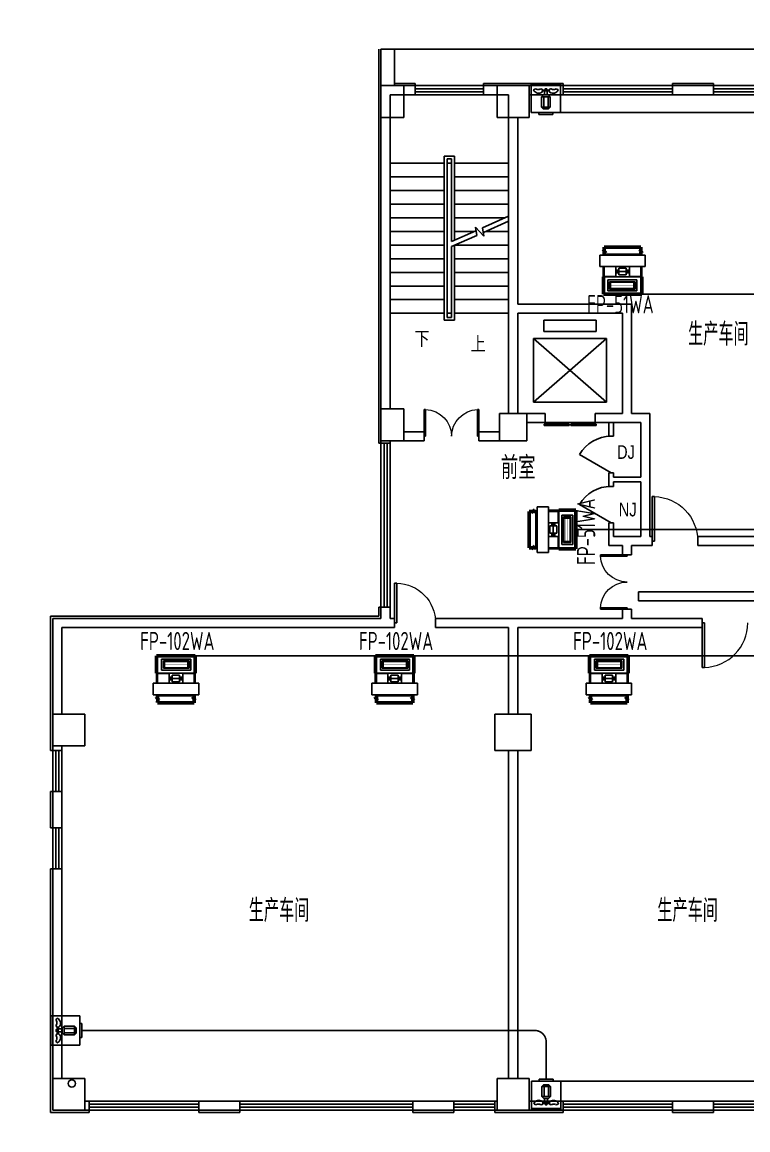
# Model space of a CAD drawing. Extents: x 2166032 to 5302137, y 581493 to 2416206.
# Drawn here: x 2328119 to 2344042, y 1106155 to 1130479 of the extents above; entities that cross this region are included whole.
import ezdxf

# ---------------------------------------------------------------- set-up
doc = ezdxf.new("R2010")
doc.units = 0
doc.header["$LTSCALE"] = 1000
doc.header["$MEASUREMENT"] = 0
for name, color, linetype in [('ACS_FFG_FK', 7, 'Continuous'), ('CABLETRAY', 4, 'Continuous'), ('COLUMN', 2, 'Continuous'), ('DIM_SYMB', 3, 'Continuous'), ('PUB_TEXT', 7, 'Continuous'), ('STAIR', 8, 'Continuous'), ('SURFACE', 8, 'Continuous'), ('WALL', 8, 'Continuous'), ('WINDOW', 8, 'Continuous'), ('WIRE-照明', 1, 'Continuous'), ('屋面', 151, 'Continuous'), ('消防', 7, 'Continuous'), ('风机盘管', 7, 'Continuous')]:
    doc.layers.add(name, color=color, linetype=linetype)
doc.layers.add('ACS_KT_SB', color=130, linetype='Continuous', lineweight=13)
doc.layers.add('ACS_SFG_F2', color=6, linetype='Continuous', lineweight=50)
doc.styles.add('_HZTXT', font='！tssdeng.shx', dxfattribs={"width": 0.8, "bigfont": '！tssdchn.shx'})
doc.styles.add('_TCH_DIM', font='tssdeng.shx', dxfattribs={"bigfont": 'tssdchn.shx'})
doc.styles.add('DIM_FONT', font='simplex_.ttf', dxfattribs={"width": 0.7})
doc.styles.add('HZ', font='！tssdeng.shx', dxfattribs={"bigfont": '！tssdchn.shx'})
doc.styles.add('TSSD_Dimension', font='Tssdeng.shx', dxfattribs={"width": 0.7, "bigfont": 'tssdchn.shx'})
doc.styles.add('TSSD_REIN', font='tssdeng.shx', dxfattribs={"width": 0.7, "bigfont": 'tssdchn.shx'})

# ---------------------------------------------------------------- blocks, each defined once
blk = doc.blocks.new('$SB61_1')
for p, q in [((-344, 91), (-380, 54)), ((-380, 54), (-380, -52)), ((-344, 91), (-134, 91)), ((-344, 91), (-344, -89)), ((-344, 43), (-134, 43)), ((-93, 50), (-134, 91)), ((-134, 91), (-134, -89)), ((-93, 50), (-93, -47)), ((-93, 32), (-10, 32)), ((-10, 66), (-10, -64)), ((-10, 66), (10, 66)), ((10, 16), (10, 66)), ((-344, -89), (-380, -52)), ((-344, -45), (-134, -45)), ((-344, -89), (-134, -89)), ((-93, -47), (-134, -89)), ((-93, -27), (-10, -27)), ((-10, -64), (10, -64)), ((10, -16), (10, -64))]:
    blk.add_line(p, q)
for points in [[(27, 198, 0.411372), (11, 254, 0.494273), (-35, 83, 0.741953), (33, 105, 0.098181), (27, 124, -0.171786), (27, 198)], [(31, -198, -0.313475), (12, -256, -0.472676), (-35, -80, -0.748081), (34, -102, -0.098181), (28, -121, 0.171786), (28, -196)]]:
    blk.add_lwpolyline(points, format="xyb")
blk.add_lwpolyline([(10, 16), (34, 16), (34, -16), (10, -16)], close=True)
for tag, p, height, style, width, flags in [('UNIT', (0, 0), 0.001, 'HZ', 0.7, 1), ('WHAT', (0, 0), 0.001, 'HZ', 0.7, 1), ('SPEC', (0, 0), 0.001, 'HZ', 0.7, 1), ('YSIZE', (34, -16), 0.15, 'DIM_FONT', 0.8, 9), ('XSIZE', (34, -16), 0.15, 'DIM_FONT', 0.8, 9)]:
    blk.add_attdef(tag, p, '', height=height, dxfattribs=dict(style=style, width=width, flags=flags))
blk = doc.blocks.new('A$C54D307B5')
at = {"layer": '消防'}
for p, q in [((0, -300), (0, 300)), ((0, 300), (640, 300)), ((165, 345), (475, 345)), ((165, 300), (165, 345)), ((475, 300), (475, 345)), ((640, -300), (640, 300)), ((0, -340), (0, -300)), ((0, -300), (640, -300)), ((0, -340), (640, -340)), ((640, -340), (640, -300))]:
    blk.add_line(p, q, dxfattribs=at)
at = {"layer": '风机盘管', "xscale": -1.057367996545509, "yscale": 1.057367996545509, "zscale": 1.0573679886336, "rotation": 90}
blk.add_blockref('$SB61_1', (321, -183), dxfattribs=at)
blk = doc.blocks.new('H-DTDFFS-20')
for p, q in [((-0.5, 0.5), (0.5, 0.5)), ((-0.5, -0.5), (-0.5, 0.5)), ((0.5, 0.5), (-0.5, 0.5)), ((0.5, 0.5), (0.5, -0.5)), ((-0.44, -0.34), (-0.44, 0.34)), ((-0.44, 0.34), (0.44, 0.34)), ((-0.4, 0.3), (0.4, 0.3)), ((-0.4, -0.3), (-0.4, 0.3)), ((0.4, 0.3), (0.4, -0.3)), ((0.44, 0.34), (0.44, -0.34)), ((0.44, -0.34), (-0.44, -0.34)), ((0.4, -0.3), (-0.4, -0.3)), ((0.5, -0.5), (-0.5, -0.5))]:
    blk.add_line(p, q)
at = {"const_width": 0.01}
for points in [[(-0.4, 0.162), (0.4, 0.162)], [(-0.4, 0), (0.4, 0)], [(-0.4, -0.162), (0.4, -0.162)]]:
    blk.add_lwpolyline(points, dxfattribs=at)
blk = doc.blocks.new('$DorLib2D$00000002')
for p, q in [((-0.5, 0), (-0.5, 0.4875)), ((-0.475, 0.4875), (-0.5, 0.4875)), ((-0.475, 0), (-0.475, 0.4875)), ((0.475, 0), (0.475, 0.4875)), ((0.475, 0.4875), (0.5, 0.4875)), ((0.5, 0), (0.5, 0.4875)), ((-0.5, 0), (-0.475, 0)), ((0.5, 0), (0.475, 0))]:
    blk.add_line(p, q)
at = {"lineweight": 13}
for centre, start, end in [((-0.4875, 0), 0, 88.53072), ((0.4875, 0), 91.46928, 180)]:
    blk.add_arc(centre, 0.4875, start, end, dxfattribs=at)
blk = doc.blocks.new('$TCHSYS$WIN2D')
for p, q in [((-0.5, 0.5), (0.5, 0.5)), ((-0.5, 0.5), (-0.5, -0.5)), ((0.5, 0.5), (0.5, -0.5)), ((0.5, 0.1667), (-0.5, 0.1667)), ((0.5, -0.1667), (-0.5, -0.1667)), ((-0.5, -0.5), (0.5, -0.5))]:
    blk.add_line(p, q)
blk = doc.blocks.new('$TCHSYS$LDOR22D')
for p, q in [((-0.517, 0.833), (-0.017, 0.833)), ((-0.517, 0.833), (-0.517, 0.667)), ((-0.517, 0.667), (-0.017, 0.667)), ((-0.017, 0.833), (-0.017, 0.667)), ((0.017, 0.833), (0.017, 0.667)), ((0.017, 0.833), (0.517, 0.833)), ((0.017, 0.667), (0.517, 0.667)), ((0.517, 0.833), (0.517, 0.667)), ((-0.5, 0.5), (0.5, 0.5))]:
    blk.add_line(p, q)
blk = doc.blocks.new('$DorLib2D$00000214')
at = {"color": 0}
blk.add_line((0.5, 0), (0, 0.866), dxfattribs=at)
blk.add_arc((0.5, 0), 1, 120, 180, dxfattribs=at)
blk = doc.blocks.new('$TCHSYS$DOOR2D')
for p, q in [((0.45, 0.975), (0.5, 0.975)), ((0.45, 0), (0.45, 0.975)), ((0.5, 0), (0.5, 0.975)), ((0.5, 0), (0.45, 0))]:
    blk.add_line(p, q)
at = {"lineweight": 13}
blk.add_arc((0.475, 0), 0.975, 91.4693, 180, dxfattribs=at)
blk = doc.blocks.new('$DorLib2D$00000001')
for p, q in [((0.45, 0.975), (0.5, 0.975)), ((0.45, 0), (0.45, 0.975)), ((0.5, 0), (0.5, 0.975)), ((0.5, 0), (0.45, 0))]:
    blk.add_line(p, q)
at = {"lineweight": 13}
blk.add_arc((0.475, 0), 0.975, 91.4693, 180, dxfattribs=at)

msp = doc.modelspace()

# ---------------------------------------------------------------- linework, layer by layer
at = {"color": 0}
for p, q in [((2340791.8, 1125359.8), (2341791.8, 1125359.8)), ((2340791.8, 1125109.8), (2340791.8, 1125359.8)), ((2340861.8, 1125384.8), (2341721.8, 1125384.8)), ((2340891.8, 1125359.8), (2340891.8, 1125384.8)), ((2341691.8, 1125359.8), (2341691.8, 1125384.8)), ((2341791.8, 1125359.8), (2341791.8, 1125109.8)), ((2341791.8, 1125109.8), (2340791.8, 1125109.8)), ((2340866.8, 1125109.8), (2340866.8, 1124884.8)), ((2340891.8, 1125109.8), (2340891.8, 1124897.3)), ((2341141.8, 1124897.3), (2341141.8, 1125109.8)), ((2341211.8, 1125034.8), (2341141.8, 1125034.8)), ((2341141.8, 1125003.5), (2341441.8, 1125003.5)), ((2341211.8, 1125078.5), (2341211.8, 1124928.5)), ((2341371.8, 1125078.5), (2341211.8, 1125078.5)), ((2341371.8, 1124928.5), (2341371.8, 1125078.5)), ((2341371.8, 1125034.8), (2341441.8, 1125034.8)), ((2341441.8, 1125109.8), (2341441.8, 1124897.3)), ((2341691.8, 1124897.3), (2341691.8, 1125109.8)), ((2341716.8, 1124884.8), (2341716.8, 1125109.8)), ((2340866.8, 1124884.8), (2341716.8, 1124884.8)), ((2340891.8, 1124897.3), (2341141.8, 1124897.3)), ((2341211.8, 1124972.3), (2341141.8, 1124972.3)), ((2341211.8, 1124928.5), (2341371.8, 1124928.5)), ((2341371.8, 1124972.3), (2341441.8, 1124972.3)), ((2341441.8, 1124897.3), (2341691.8, 1124897.3)), ((2339392.1, 1118905.1), (2339392.1, 1119765.1)), ((2339417.1, 1119735.1), (2339392.1, 1119735.1)), ((2339417.1, 1118835.1), (2339417.1, 1119835.1)), ((2339417.1, 1119835.1), (2339667.1, 1119835.1)), ((2339667.1, 1119835.1), (2339667.1, 1118835.1)), ((2339892.1, 1119760.1), (2339667.1, 1119760.1)), ((2339879.6, 1119735.1), (2339667.1, 1119735.1)), ((2339879.6, 1119485.1), (2339879.6, 1119735.1)), ((2339892.1, 1118910.1), (2339892.1, 1119760.1)), ((2339667.1, 1119485.1), (2339879.6, 1119485.1)), ((2339848.3, 1119415.1), (2339698.3, 1119415.1)), ((2339698.3, 1119415.1), (2339698.3, 1119255.1)), ((2339742.1, 1119415.1), (2339742.1, 1119485.1)), ((2339773.3, 1119185.1), (2339773.3, 1119485.1)), ((2339804.6, 1119415.1), (2339804.6, 1119485.1)), ((2339848.3, 1119255.1), (2339848.3, 1119415.1)), ((2339879.6, 1119185.1), (2339667.1, 1119185.1)), ((2339698.3, 1119255.1), (2339848.3, 1119255.1)), ((2339742.1, 1119255.1), (2339742.1, 1119185.1)), ((2339804.6, 1119255.1), (2339804.6, 1119185.1)), ((2339879.6, 1118935.1), (2339879.6, 1119185.1)), ((2339417.1, 1118935.1), (2339392.1, 1118935.1)), ((2339667.1, 1118935.1), (2339879.6, 1118935.1)), ((2339667.1, 1118835.1), (2339417.1, 1118835.1)), ((2339667.1, 1118910.1), (2339892.1, 1118910.1)), ((2331916.8, 1116185.1), (2331066.8, 1116185.1)), ((2331066.8, 1116185.1), (2331066.8, 1115960.1)), ((2331341.8, 1116172.6), (2331091.8, 1116172.6)), ((2331091.8, 1116172.6), (2331091.8, 1115960.1)), ((2331341.8, 1115960.1), (2331341.8, 1116172.6)), ((2331411.8, 1116097.6), (2331341.8, 1116097.6)), ((2331641.8, 1116066.3), (2331341.8, 1116066.3)), ((2331411.8, 1116035.1), (2331341.8, 1116035.1)), ((2331411.8, 1116141.3), (2331411.8, 1115991.3)), ((2331571.8, 1116141.3), (2331411.8, 1116141.3)), ((2331571.8, 1115991.3), (2331571.8, 1116141.3)), ((2331571.8, 1116097.6), (2331641.8, 1116097.6)), ((2331571.8, 1116035.1), (2331641.8, 1116035.1)), ((2331891.8, 1116172.6), (2331641.8, 1116172.6)), ((2331641.8, 1116172.6), (2331641.8, 1115960.1)), ((2331891.8, 1115960.1), (2331891.8, 1116172.6)), ((2331916.8, 1115960.1), (2331916.8, 1116185.1)), ((2336716.8, 1116185.1), (2335866.8, 1116185.1)), ((2335866.8, 1116185.1), (2335866.8, 1115960.1)), ((2336141.8, 1116172.6), (2335891.8, 1116172.6)), ((2335891.8, 1116172.6), (2335891.8, 1115960.1)), ((2336141.8, 1115960.1), (2336141.8, 1116172.6)), ((2336211.8, 1116097.6), (2336141.8, 1116097.6)), ((2336441.8, 1116066.3), (2336141.8, 1116066.3)), ((2336211.8, 1116035.1), (2336141.8, 1116035.1)), ((2336211.8, 1116141.3), (2336211.8, 1115991.3)), ((2336371.8, 1116141.3), (2336211.8, 1116141.3)), ((2336371.8, 1115991.3), (2336371.8, 1116141.3)), ((2336371.8, 1116097.6), (2336441.8, 1116097.6)), ((2336371.8, 1116035.1), (2336441.8, 1116035.1)), ((2336691.8, 1116172.6), (2336441.8, 1116172.6)), ((2336441.8, 1116172.6), (2336441.8, 1115960.1)), ((2336691.8, 1115960.1), (2336691.8, 1116172.6)), ((2336716.8, 1115960.1), (2336716.8, 1116185.1)), ((2341416.8, 1116185.1), (2340566.8, 1116185.1)), ((2340566.8, 1116185.1), (2340566.8, 1115960.1)), ((2340841.8, 1116172.6), (2340591.8, 1116172.6)), ((2340591.8, 1116172.6), (2340591.8, 1115960.1)), ((2340841.8, 1115960.1), (2340841.8, 1116172.6)), ((2340911.8, 1116097.6), (2340841.8, 1116097.6)), ((2341141.8, 1116066.3), (2340841.8, 1116066.3)), ((2340911.8, 1116035.1), (2340841.8, 1116035.1)), ((2340911.8, 1116141.3), (2340911.8, 1115991.3)), ((2341071.8, 1116141.3), (2340911.8, 1116141.3)), ((2341071.8, 1115991.3), (2341071.8, 1116141.3)), ((2341071.8, 1116097.6), (2341141.8, 1116097.6)), ((2341071.8, 1116035.1), (2341141.8, 1116035.1)), ((2341391.8, 1116172.6), (2341141.8, 1116172.6)), ((2341141.8, 1116172.6), (2341141.8, 1115960.1)), ((2341391.8, 1115960.1), (2341391.8, 1116172.6)), ((2341416.8, 1115960.1), (2341416.8, 1116185.1)), ((2330991.8, 1115960.1), (2331991.8, 1115960.1)), ((2330991.8, 1115710.1), (2330991.8, 1115960.1)), ((2331411.8, 1115991.3), (2331571.8, 1115991.3)), ((2331991.8, 1115960.1), (2331991.8, 1115710.1)), ((2335791.8, 1115960.1), (2336791.8, 1115960.1)), ((2335791.8, 1115710.1), (2335791.8, 1115960.1)), ((2336211.8, 1115991.3), (2336371.8, 1115991.3)), ((2336791.8, 1115960.1), (2336791.8, 1115710.1)), ((2340491.8, 1115960.1), (2341491.8, 1115960.1)), ((2340491.8, 1115710.1), (2340491.8, 1115960.1)), ((2340911.8, 1115991.3), (2341071.8, 1115991.3)), ((2341491.8, 1115960.1), (2341491.8, 1115710.1)), ((2331991.8, 1115710.1), (2330991.8, 1115710.1)), ((2331921.8, 1115685.1), (2331061.8, 1115685.1)), ((2331091.8, 1115710.1), (2331091.8, 1115685.1)), ((2331891.8, 1115710.1), (2331891.8, 1115685.1)), ((2336791.8, 1115710.1), (2335791.8, 1115710.1)), ((2336721.8, 1115685.1), (2335861.8, 1115685.1)), ((2335891.8, 1115710.1), (2335891.8, 1115685.1)), ((2336691.8, 1115710.1), (2336691.8, 1115685.1)), ((2341491.8, 1115710.1), (2340491.8, 1115710.1)), ((2341421.8, 1115685.1), (2340561.8, 1115685.1)), ((2340591.8, 1115710.1), (2340591.8, 1115685.1)), ((2341391.8, 1115710.1), (2341391.8, 1115685.1))]:
    msp.add_line(p, q, dxfattribs=at)
msp.add_circle((2604640.5, 1020101.3), 438608.5)
at = {"layer": 'ACS_SFG_F2'}
for p, q in [((2340891.2, 1125472.6), (2340891.8, 1125534.8)), ((2341691.8, 1125534.8), (2340891.8, 1125534.8)), ((2341691.2, 1125472.6), (2341691.8, 1125534.8)), ((2340926.3, 1125406), (2340868.4, 1125483.1)), ((2340868.4, 1125483.1), (2340891.2, 1125472.6)), ((2340891.8, 1125384.8), (2340891.8, 1125430.6)), ((2340891.8, 1125430.6), (2340926.3, 1125406)), ((2341726.3, 1125406), (2341668.4, 1125483.1)), ((2341668.4, 1125483.1), (2341691.2, 1125472.6)), ((2341691.8, 1125384.8), (2341691.8, 1125430.6)), ((2341691.8, 1125430.6), (2341726.3, 1125406)), ((2340871.7, 1124506.4), (2340871.7, 1124884.8)), ((2341716.8, 1124506.4), (2341716.8, 1124884.8)), ((2340871.7, 1124506.4), (2341716.8, 1124506.5)), ((2339304.2, 1119734.5), (2339242.1, 1119735.1)), ((2339242.1, 1119735.1), (2339242.1, 1118935.1)), ((2339370.9, 1119769.6), (2339293.7, 1119711.7)), ((2339293.7, 1119711.7), (2339304.2, 1119734.5)), ((2339346.2, 1119735.1), (2339370.9, 1119769.6)), ((2339392.1, 1119735.1), (2339346.2, 1119735.1)), ((2340270.4, 1119760.1), (2339892.1, 1119760.1)), ((2340270.4, 1118914.9), (2340270.4, 1119760.1)), ((2339304.2, 1118934.5), (2339242.1, 1118935.1)), ((2339370.9, 1118969.6), (2339293.7, 1118911.7)), ((2339293.7, 1118911.7), (2339304.2, 1118934.5)), ((2339346.2, 1118935.1), (2339370.9, 1118969.6)), ((2339392.1, 1118935.1), (2339346.2, 1118935.1)), ((2340270.4, 1118914.9), (2339892.1, 1118914.9)), ((2331914.3, 1116563.4), (2331069.2, 1116563.4)), ((2331069.2, 1116563.4), (2331069.2, 1116185.1)), ((2331914.3, 1116563.4), (2331914.3, 1116185.1)), ((2336714.3, 1116563.4), (2335869.2, 1116563.4)), ((2335869.2, 1116563.4), (2335869.2, 1116185.1)), ((2336714.3, 1116563.4), (2336714.3, 1116185.1)), ((2341414.3, 1116563.4), (2340569.2, 1116563.4)), ((2340569.2, 1116563.4), (2340569.2, 1116185.1)), ((2341414.3, 1116563.4), (2341414.3, 1116185.1)), ((2331091.8, 1115639.2), (2331057.2, 1115663.9)), ((2331057.2, 1115663.9), (2331115.1, 1115586.7)), ((2331091.8, 1115685.1), (2331091.8, 1115639.2)), ((2331092.3, 1115597.2), (2331091.8, 1115535.1)), ((2331891.8, 1115535.1), (2331091.8, 1115535.1)), ((2331115.1, 1115586.7), (2331092.3, 1115597.2)), ((2331891.8, 1115639.2), (2331857.2, 1115663.9)), ((2331857.2, 1115663.9), (2331915.1, 1115586.7)), ((2331891.8, 1115685.1), (2331891.8, 1115639.2)), ((2331892.3, 1115597.2), (2331891.8, 1115535.1)), ((2331915.1, 1115586.7), (2331892.3, 1115597.2)), ((2335891.8, 1115639.2), (2335857.2, 1115663.9)), ((2335857.2, 1115663.9), (2335915.1, 1115586.7)), ((2335891.8, 1115685.1), (2335891.8, 1115639.2)), ((2335892.3, 1115597.2), (2335891.8, 1115535.1)), ((2336691.8, 1115535.1), (2335891.8, 1115535.1)), ((2335915.1, 1115586.7), (2335892.3, 1115597.2)), ((2336691.8, 1115639.2), (2336657.2, 1115663.9)), ((2336657.2, 1115663.9), (2336715.1, 1115586.7)), ((2336691.8, 1115685.1), (2336691.8, 1115639.2)), ((2336692.3, 1115597.2), (2336691.8, 1115535.1)), ((2336715.1, 1115586.7), (2336692.3, 1115597.2)), ((2340591.8, 1115639.2), (2340557.2, 1115663.9)), ((2340557.2, 1115663.9), (2340615.2, 1115586.7)), ((2340591.8, 1115685.1), (2340591.8, 1115639.2)), ((2340592.3, 1115597.2), (2340591.8, 1115535.1)), ((2341391.8, 1115535.1), (2340591.8, 1115535.1)), ((2340615.2, 1115586.7), (2340592.3, 1115597.2)), ((2341391.8, 1115639.2), (2341357.2, 1115663.9)), ((2341357.2, 1115663.9), (2341415.2, 1115586.7)), ((2341391.8, 1115685.1), (2341391.8, 1115639.2)), ((2341392.3, 1115597.2), (2341391.8, 1115535.1)), ((2341415.2, 1115586.7), (2341392.3, 1115597.2))]:
    msp.add_line(p, q, dxfattribs=at)
at = {"layer": 'CABLETRAY'}
for p, q in [((2341639.1, 1117772.1), (2341639.1, 1117972.1)), ((2341639.1, 1117972.1), (2378205.9, 1117972.1)), ((2378205.9, 1117772.1), (2341639.1, 1117772.1))]:
    msp.add_line(p, q, dxfattribs=at)
at = {"layer": 'COLUMN'}
for p, q in [((2336491.8, 1129085.1), (2335991.8, 1129085.1)), ((2335991.8, 1129085.1), (2335991.8, 1128385.1)), ((2336491.8, 1128385.1), (2336491.8, 1129085.1)), ((2339240.2, 1129085.1), (2338540.2, 1129085.1)), ((2338540.2, 1129085.1), (2338540.2, 1128385.1)), ((2339240.2, 1128385.1), (2339240.2, 1129085.1)), ((2335991.8, 1128385.1), (2336491.8, 1128385.1)), ((2338540.2, 1128385.1), (2339240.2, 1128385.1)), ((2336491.8, 1121985.1), (2335991.8, 1121985.1)), ((2335991.8, 1121985.1), (2335991.8, 1121285.1)), ((2336491.8, 1121285.1), (2336491.8, 1121985.1)), ((2339191.8, 1121885.1), (2338591.8, 1121885.1)), ((2338591.8, 1121885.1), (2338591.8, 1121285.1)), ((2339191.8, 1121285.1), (2339191.8, 1121885.1)), ((2335991.8, 1121285.1), (2336491.8, 1121285.1)), ((2338591.8, 1121285.1), (2339191.8, 1121285.1)), ((2329491.5, 1115285.1), (2328791.5, 1115285.1)), ((2328791.5, 1115285.1), (2328791.5, 1114585.1)), ((2329491.5, 1114585.1), (2329491.5, 1115285.1)), ((2339290.2, 1115285.1), (2338490.2, 1115285.1)), ((2338490.2, 1115285.1), (2338490.2, 1114485.1)), ((2339290.2, 1114485.1), (2339290.2, 1115285.1)), ((2328791.5, 1114585.1), (2329491.5, 1114585.1)), ((2338490.2, 1114485.1), (2339290.2, 1114485.1)), ((2329491.5, 1107285.2), (2328791.5, 1107285.2)), ((2328791.5, 1107285.2), (2328791.5, 1106585.2)), ((2329491.5, 1106585.2), (2329491.5, 1107285.2)), ((2339241.5, 1107285.2), (2338541.5, 1107285.2)), ((2338541.5, 1107285.2), (2338541.5, 1106585.2)), ((2339241.5, 1106585.2), (2339241.5, 1107285.2)), ((2328791.5, 1106585.2), (2329491.5, 1106585.2)), ((2338541.5, 1106585.2), (2339241.5, 1106585.2))]:
    msp.add_line(p, q, dxfattribs=at)
at = {"layer": 'DIM_SYMB'}
for points in [[(2336866.8, 1123793.1, 0, 0, 0), (2336866.8, 1128143.1, 0, 0, 0), (2338116.8, 1128143.1, 0, 0, 0), (2338116.8, 1126043.1, 80, 0, 0), (2338116.8, 1125743.1, 0, 0, 0)], [(2338116.8, 1123677.1, 0, 0, 0), (2338116.8, 1125027.1, 80, 0, 0), (2338116.8, 1125327.1, 0, 0, 0)]]:
    msp.add_lwpolyline(points, format="xyseb", dxfattribs=at)
at = {"layer": 'STAIR'}
for p, q in [((2336191.8, 1129885.1), (2380591.8, 1129885.1)), ((2338791.8, 1128885.1), (2336191.8, 1128885.1)), ((2336191.8, 1128885.1), (2336191.8, 1127385.1)), ((2338791.8, 1127385.1), (2338791.8, 1128885.1)), ((2337601.8, 1127535.1), (2337381.8, 1127535.1)), ((2337381.8, 1127535.1), (2337381.8, 1123935.1)), ((2337541.8, 1127475.1), (2337441.8, 1127475.1)), ((2337441.8, 1127475.1), (2337441.8, 1123995.1)), ((2337541.8, 1125662.5), (2337541.8, 1127475.1)), ((2337601.8, 1125689.1), (2337601.8, 1127535.1)), ((2336191.8, 1127385.1), (2336191.8, 1124085.1)), ((2337381.8, 1127385.1), (2336191.8, 1127385.1)), ((2336191.8, 1127385.1), (2337381.8, 1127385.1)), ((2337441.8, 1127385.1), (2337441.8, 1124085.1)), ((2337441.8, 1127385.1), (2337541.8, 1127385.1)), ((2337541.8, 1125662.5), (2337541.8, 1127385.1)), ((2337601.8, 1127385.1), (2338791.8, 1127385.1)), ((2337601.8, 1127385.1), (2338791.8, 1127385.1)), ((2338791.8, 1126217.1), (2338791.8, 1127385.1)), ((2337381.8, 1127085.1), (2336191.8, 1127085.1)), ((2337601.8, 1127085.1), (2338791.8, 1127085.1)), ((2337381.8, 1126785.1), (2336191.8, 1126785.1)), ((2337601.8, 1126785.1), (2338791.8, 1126785.1)), ((2337381.8, 1126485.1), (2336191.8, 1126485.1)), ((2337601.8, 1126485.1), (2338791.8, 1126485.1)), ((2337381.8, 1126185.1), (2336191.8, 1126185.1)), ((2337601.8, 1126185.1), (2338719.7, 1126185.1)), ((2338222.6, 1125964.6), (2338791.8, 1126217.1)), ((2338238.7, 1125862.3), (2338791.8, 1126107.7)), ((2338791.8, 1124085.1), (2338791.8, 1126107.7)), ((2337381.8, 1125885.1), (2336191.8, 1125885.1)), ((2337541.8, 1125662.5), (2338076.6, 1125899.8)), ((2337541.8, 1125553.1), (2338092.7, 1125797.5)), ((2337601.8, 1125885.1), (2338043.5, 1125885.1)), ((2338092.7, 1125797.5), (2338065, 1125973.8)), ((2338065, 1125973.8), (2338251.6, 1125780)), ((2338251.6, 1125780), (2338222.6, 1125964.6)), ((2338290.1, 1125885.1), (2338791.8, 1125885.1)), ((2337381.8, 1125585.1), (2336191.8, 1125585.1)), ((2337541.8, 1124085.1), (2337541.8, 1125553.1)), ((2337541.8, 1123995.1), (2337541.8, 1125553.1)), ((2337601.8, 1123935.1), (2337601.8, 1125579.7)), ((2337613.9, 1125585.1), (2338791.8, 1125585.1)), ((2337381.8, 1125285.1), (2336191.8, 1125285.1)), ((2337601.8, 1125285.1), (2338791.8, 1125285.1)), ((2337381.8, 1124985.1), (2336191.8, 1124985.1)), ((2337601.8, 1124985.1), (2338791.8, 1124985.1)), ((2337381.8, 1124685.1), (2336191.8, 1124685.1)), ((2337601.8, 1124685.1), (2338791.8, 1124685.1)), ((2337381.8, 1124385.1), (2336191.8, 1124385.1)), ((2337601.8, 1124385.1), (2338791.8, 1124385.1)), ((2337381.8, 1124085.1), (2336191.8, 1124085.1)), ((2337541.8, 1124085.1), (2337441.8, 1124085.1)), ((2337601.8, 1124085.1), (2338791.8, 1124085.1)), ((2337381.8, 1123935.1), (2337601.8, 1123935.1)), ((2337441.8, 1123995.1), (2337541.8, 1123995.1)), ((2339566.8, 1123687.6), (2339566.8, 1123937.6)), ((2339566.8, 1123937.6), (2340716.8, 1123937.6)), ((2340716.8, 1123937.6), (2340716.8, 1123687.6)), ((2340716.8, 1123687.6), (2339566.8, 1123687.6)), ((2339341.8, 1122135.1), (2339341.8, 1123535.1)), ((2339341.8, 1123535.1), (2340941.8, 1123535.1)), ((2340941.8, 1123535.1), (2339341.8, 1122135.1)), ((2340941.8, 1122135.1), (2339341.8, 1123535.1)), ((2340941.8, 1123535.1), (2340941.8, 1122135.1)), ((2340941.8, 1122135.1), (2339341.8, 1122135.1))]:
    msp.add_line(p, q, dxfattribs=at)
at = {"layer": 'SURFACE'}
for p, q in [((2335941.8, 1128985.1), (2335941.8, 1129885.1)), ((2335941.8, 1121635.1), (2335941.8, 1128985.1)), ((2336291.8, 1129135.1), (2336741.8, 1129135.1)), ((2336741.8, 1129135.1), (2336741.8, 1129085.1)), ((2338241.8, 1129135.1), (2338241.8, 1129085.1)), ((2338241.8, 1129135.1), (2338990.2, 1129135.1)), ((2338990.2, 1129135.1), (2339991.8, 1129135.1)), ((2339991.8, 1129135.1), (2339991.8, 1129085.1)), ((2342391.8, 1129135.1), (2342391.8, 1129085.1)), ((2342391.8, 1129135.1), (2343291.8, 1129135.1)), ((2343291.8, 1129135.1), (2343291.8, 1129085.1)), ((2335941.8, 1121235.1), (2335941.8, 1121635.1)), ((2335941.8, 1121235.1), (2335991.8, 1121235.1)), ((2335941.8, 1117635.1), (2335991.8, 1117635.1)), ((2335941.8, 1117435.1), (2335941.8, 1117635.1)), ((2328741.8, 1117435.1), (2335941.8, 1117435.1)), ((2328741.8, 1114935.1), (2328741.8, 1117435.1)), ((2328741.8, 1114485.1), (2328741.8, 1114935.1)), ((2328741.8, 1114485.1), (2328791.8, 1114485.1)), ((2328741.8, 1113585.1), (2328791.8, 1113585.1)), ((2328741.8, 1112784.9), (2328741.8, 1113585.1)), ((2328741.8, 1112784.9), (2328791.8, 1112784.9)), ((2328741.8, 1111884.9), (2328791.8, 1111884.9)), ((2328741.8, 1106535.1), (2328741.8, 1111884.9)), ((2329591.8, 1106535.1), (2328741.8, 1106535.1)), ((2329591.8, 1106535.1), (2329591.8, 1106585.1)), ((2331991.8, 1106535.1), (2331991.8, 1106585.1)), ((2332891.7, 1106535.1), (2331991.8, 1106535.1)), ((2332891.7, 1106535.1), (2332891.7, 1106585.1)), ((2336691.7, 1106535.1), (2336691.7, 1106585.1)), ((2337591.5, 1106535.1), (2336691.7, 1106535.1)), ((2337591.5, 1106535.1), (2337591.5, 1106585.1)), ((2338491.5, 1106535.1), (2338491.5, 1106585.1)), ((2338891.5, 1106535.1), (2338491.5, 1106535.1)), ((2339991.5, 1106535.1), (2338891.5, 1106535.1)), ((2339991.5, 1106535.1), (2339991.5, 1106585.1)), ((2342391.5, 1106535.1), (2342391.5, 1106585.1)), ((2343291.5, 1106535.1), (2342391.5, 1106535.1)), ((2343291.5, 1106535.1), (2343291.5, 1106585.1))]:
    msp.add_line(p, q, dxfattribs=at)
at = {"layer": 'WALL'}
for p, q in [((2335991.8, 1129085.1), (2335991.8, 1129885.1)), ((2335991.8, 1129885.1), (2336291.8, 1129885.1)), ((2336291.8, 1129085.1), (2336291.8, 1129885.1)), ((2336741.8, 1129085.1), (2336491.8, 1129085.1)), ((2336741.8, 1128885.1), (2336741.8, 1129085.1)), ((2338540.2, 1129085.1), (2338241.8, 1129085.1)), ((2338241.8, 1129085.1), (2338241.8, 1128885.1)), ((2339991.8, 1129085.1), (2339240.2, 1129085.1)), ((2339991.8, 1128885.1), (2339991.8, 1129085.1)), ((2343291.8, 1129085.1), (2342391.8, 1129085.1)), ((2342391.8, 1129085.1), (2342391.8, 1128885.1)), ((2343291.8, 1128885.1), (2343291.8, 1129085.1)), ((2336491.8, 1128885.1), (2336741.8, 1128885.1)), ((2338241.8, 1128885.1), (2338540.2, 1128885.1)), ((2339240.2, 1128885.1), (2339991.8, 1128885.1)), ((2342391.8, 1128885.1), (2343291.8, 1128885.1)), ((2335991.8, 1121985.1), (2335991.8, 1128385.1)), ((2336191.8, 1121985.1), (2336191.8, 1128385.1)), ((2338791.8, 1124185.1), (2338791.8, 1128385.1)), ((2338991.8, 1124285.1), (2338991.8, 1128385.1)), ((2338991.8, 1124285.1), (2341491.8, 1124285.1)), ((2341491.8, 1121885.1), (2341491.8, 1124285.1)), ((2338791.8, 1121885.1), (2338791.8, 1124185.1)), ((2338991.8, 1121885.1), (2338991.8, 1124085.1)), ((2338991.8, 1124085.1), (2341291.8, 1124085.1)), ((2341291.8, 1121885.1), (2341291.8, 1124085.1)), ((2339591.8, 1121885.1), (2339191.8, 1121885.1)), ((2339591.8, 1121685.1), (2339591.8, 1121885.1)), ((2341291.8, 1121885.1), (2340691.8, 1121885.1)), ((2340691.8, 1121885.1), (2340691.8, 1121685.1)), ((2341491.8, 1121885.1), (2341891.8, 1121885.1)), ((2341891.8, 1121885.1), (2341891.8, 1120435.1)), ((2339191.8, 1121685.1), (2339591.8, 1121685.1)), ((2340691.8, 1121685.1), (2341391.8, 1121685.1)), ((2340991.8, 1121685.1), (2340991.8, 1121385.1)), ((2341091.8, 1121685.1), (2340991.8, 1121685.1)), ((2341091.8, 1121385.1), (2341091.8, 1121685.1)), ((2341391.8, 1121685.1), (2341691.8, 1121685.1)), ((2341691.8, 1121685.1), (2341691.8, 1120485.1)), ((2336941.8, 1121485.1), (2336491.8, 1121485.1)), ((2336941.8, 1121285.1), (2336941.8, 1121485.1)), ((2338591.8, 1121485.1), (2338141.8, 1121485.1)), ((2338141.8, 1121485.1), (2338141.8, 1121285.1)), ((2340991.8, 1121385.1), (2341091.8, 1121385.1)), ((2335991.8, 1121285.1), (2335991.8, 1121235.1)), ((2335991.8, 1121235.1), (2336191.8, 1121235.1)), ((2336191.8, 1121235.1), (2336191.8, 1121285.1)), ((2336491.8, 1121285.1), (2336941.8, 1121285.1)), ((2338141.8, 1121285.1), (2338591.8, 1121285.1)), ((2341091.8, 1120585.1), (2340991.8, 1120585.1)), ((2340991.8, 1120585.1), (2340991.8, 1120435.1)), ((2340991.8, 1120435.1), (2340991.8, 1120285.1)), ((2341091.8, 1120485.1), (2341091.8, 1120585.1)), ((2341091.8, 1120485.1), (2341691.8, 1120485.1)), ((2341091.8, 1120285.1), (2341091.8, 1120385.1)), ((2341091.8, 1120385.1), (2341691.8, 1120385.1)), ((2341691.8, 1120385.1), (2341691.8, 1119185.1)), ((2341891.8, 1120435.1), (2341891.8, 1119185.1)), ((2340991.8, 1120285.1), (2341091.8, 1120285.1)), ((2341091.8, 1119485.1), (2340991.8, 1119485.1)), ((2340991.8, 1119485.1), (2340991.8, 1118985.1)), ((2341091.8, 1119185.1), (2341091.8, 1119485.1)), ((2341391.8, 1119185.1), (2341091.8, 1119185.1)), ((2341691.8, 1119185.1), (2341391.8, 1119185.1)), ((2341941.8, 1119185.1), (2341891.8, 1119185.1)), ((2341941.8, 1118985.1), (2341941.8, 1119185.1)), ((2347191.8, 1119185.1), (2342941.8, 1119185.1)), ((2342941.8, 1119185.1), (2342941.8, 1118985.1)), ((2341291.8, 1118985.1), (2340991.8, 1118985.1)), ((2341291.8, 1118985.1), (2341291.8, 1118785.1)), ((2341791.8, 1118985.1), (2341491.8, 1118985.1)), ((2341491.8, 1118785.1), (2341491.8, 1118985.1)), ((2341791.8, 1118985.1), (2341941.8, 1118985.1)), ((2342941.8, 1118985.1), (2347291.8, 1118985.1)), ((2341291.8, 1118785.1), (2341491.8, 1118785.1)), ((2336191.8, 1117635.1), (2335991.8, 1117635.1)), ((2335991.8, 1117635.1), (2335991.8, 1117385.1)), ((2336191.8, 1117385), (2336191.8, 1117635.1)), ((2341491.8, 1117585.1), (2341291.8, 1117585.1)), ((2341291.8, 1117585.1), (2341291.8, 1117385.1)), ((2341491.8, 1117385.1), (2341491.8, 1117585.1)), ((2328791.8, 1117385.1), (2335991.8, 1117385.1)), ((2328791.8, 1115285.1), (2328791.8, 1117385.1)), ((2336291.8, 1117385), (2336191.8, 1117385)), ((2336291.8, 1117185), (2336291.8, 1117385)), ((2338891.8, 1117385), (2337191.8, 1117385)), ((2337191.8, 1117385), (2337191.8, 1117185)), ((2341291.8, 1117385.1), (2338891.8, 1117385.1)), ((2343041.5, 1117385.1), (2341491.8, 1117385.1)), ((2343041.5, 1117185.1), (2343041.5, 1117385.1)), ((2328991.8, 1117185.1), (2336091.8, 1117185.1)), ((2328991.8, 1115285.1), (2328991.8, 1117185.1)), ((2336091.8, 1117185.1), (2336091.8, 1117185)), ((2336091.8, 1117185), (2336291.8, 1117185)), ((2337191.8, 1117185), (2338791.8, 1117185)), ((2338791.8, 1115285.1), (2338791.8, 1117185)), ((2338991.8, 1115285.1), (2338991.8, 1117185.1)), ((2341391.8, 1117185.1), (2338991.8, 1117185.1)), ((2341391.8, 1117185.1), (2343041.5, 1117185.1)), ((2328791.8, 1114585.1), (2328791.8, 1114485.1)), ((2328991.8, 1114485.1), (2328991.8, 1114585.1)), ((2328791.8, 1114485.1), (2328991.8, 1114485.1)), ((2338791.8, 1107285.2), (2338791.8, 1114485.1)), ((2338991.8, 1107285.2), (2338991.8, 1114485.1)), ((2328991.8, 1113585.1), (2328791.8, 1113585.1)), ((2328791.8, 1113585.1), (2328791.8, 1112784.9)), ((2328991.8, 1112784.9), (2328991.8, 1113585.1)), ((2328791.8, 1112784.9), (2328991.8, 1112784.9)), ((2328991.8, 1111884.9), (2328791.8, 1111884.9)), ((2328791.8, 1111884.9), (2328791.8, 1107285.2)), ((2328991.8, 1107285.2), (2328991.8, 1111884.9)), ((2329591.8, 1106785.1), (2329491.5, 1106785.1)), ((2329591.8, 1106585.1), (2329591.8, 1106785.1)), ((2332891.7, 1106785.1), (2331991.8, 1106785.1)), ((2331991.8, 1106785.1), (2331991.8, 1106585.1)), ((2332891.7, 1106585.1), (2332891.7, 1106785.1)), ((2337591.5, 1106785.1), (2336691.7, 1106785.1)), ((2336691.7, 1106785.1), (2336691.7, 1106585.1)), ((2337591.5, 1106585.1), (2337591.5, 1106785.1)), ((2338541.5, 1106785.1), (2338491.5, 1106785.1)), ((2338491.5, 1106785.1), (2338491.5, 1106585.1)), ((2339991.5, 1106785.1), (2339241.5, 1106785.1)), ((2339991.5, 1106585.1), (2339991.5, 1106785.1)), ((2343291.5, 1106785.1), (2342391.5, 1106785.1)), ((2342391.5, 1106785.1), (2342391.5, 1106585.1)), ((2343291.5, 1106585.1), (2343291.5, 1106785.1)), ((2328791.8, 1106585.2), (2328791.8, 1106585.1)), ((2328791.8, 1106585.1), (2329591.8, 1106585.1)), ((2331991.8, 1106585.1), (2332891.7, 1106585.1)), ((2336691.7, 1106585.1), (2337591.5, 1106585.1)), ((2338491.5, 1106585.1), (2338891.5, 1106585.1)), ((2338891.5, 1106585.1), (2339991.5, 1106585.1)), ((2342391.5, 1106585.1), (2343291.5, 1106585.1))]:
    msp.add_line(p, q, dxfattribs=at)
msp.add_lwpolyline([(2335991.8, 1121285.1), (2335991.8, 1121285.1)], dxfattribs=at)
at = {"layer": 'WIRE-照明', "linetype": 'Continuous', "const_width": 35}
for points in [[(2339929.8, 1128495.3), (2354670.1, 1128495.3)], [(2331914.3, 1116563.4), (2335869.2, 1116563.4)], [(2336714.3, 1116563.4), (2340569.2, 1116563.4)], [(2341414.3, 1116563.4), (2344769.2, 1116563.4)], [(2339936.5, 1107224.8), (2354646.5, 1107224.8)]]:
    msp.add_lwpolyline(points, dxfattribs=at)
for points in [[(2341716.8, 1124506.4), (2345241.8, 1124506.4, -0.4142136), (2345491.8, 1124256.4), (2345491.8, 1121035.1)], [(2345244.8, 1120006.8), (2345244.8, 1119587.5, -0.4142136), (2344994.8, 1119337.5), (2340270.4, 1119337.5)], [(2329428.6, 1108336.7), (2339366.9, 1108336.7, -0.4142136), (2339616.9, 1108086.7), (2339616.9, 1107270.3)]]:
    msp.add_lwpolyline(points, format="xyb", dxfattribs=at)
at = {"layer": '屋面', "color": 6}
msp.add_circle((2329208.7, 1107173.8), 80, dxfattribs=at)

# ---------------------------------------------------------------- block references
at = {"xscale": -1, "rotation": 180}
msp.add_blockref('A$C54D307B5', (2339289.7, 1128795.1), dxfattribs=at)
at = {"rotation": 270}
msp.add_blockref('A$C54D307B5', (2329083.4, 1108656.7), dxfattribs=at)
msp.add_blockref('A$C54D307B5', (2339296.5, 1106925.1))
at = {"layer": 'ACS_FFG_FK', "xscale": -640, "yscale": 240, "zscale": 0.7999999999999972}
msp.add_blockref('H-DTDFFS-20', (2341287.8, 1124697.4, -52), dxfattribs=at)
for p, rotation in [((2340079.4, 1119331, -52), 90), ((2331498.2, 1116372.4, -52), 180), ((2336298.2, 1116372.4, -52), 180), ((2340998.2, 1116372.4, -52), 180)]:
    msp.add_blockref('H-DTDFFS-20', p, dxfattribs=dict(at, rotation=rotation))
at = {"layer": 'WINDOW'}
for name, p, xscale, yscale, zscale, rotation in [('$TCHSYS$WIN2D', (2337491.8, 1128985.1), -1500, -200, -1500, 359.9999999998573), ('$TCHSYS$WIN2D', (2341191.8, 1128985.1), -2400, 200, -2400, 359.9999999998537), ('$TCHSYS$WIN2D', (2345091.8, 1128985.1), -3600, 200, -3600, 359.9999999998537), ('$DorLib2D$00000002', (2337541.8, 1121385.1), 1200, -1200, 1200, 180), ('$DorLib2D$00000214', (2341041.8, 1120985.1), -800, 800, -800, 89.99999999987193), ('$TCHSYS$WIN2D', (2336091.8, 1119435.1), -3600, -200, -3600, 89.99999999999388), ('$DorLib2D$00000214', (2341041.8, 1119885.1), -800, 800, -800, 89.9999999998419), ('$TCHSYS$DOOR2D', (2342441.8, 1119085.1), 1000, -1000, 1000, 179.9999999999685), ('$DorLib2D$00000002', (2341391.8, 1118185.1), 1200, -1200, 1200, 269.9999999999407), ('$DorLib2D$00000001', (2336741.8, 1117285), -900, 900, -900, 359.9988590393442), ('$TCHSYS$DOOR2D', (2343541.5, 1117285.1), 1000, 1000, 1000, 180), ('$TCHSYS$WIN2D', (2328891.8, 1114035.1), 900, -200, 900, 90.0000000000097), ('$TCHSYS$WIN2D', (2328891.8, 1112334.9), 900, -200, 900, 90.0000000000097), ('$TCHSYS$WIN2D', (2330791.8, 1106685.1), 2400, -200, 2400, 179.9999999999986), ('$TCHSYS$WIN2D', (2334791.7, 1106685.1), 3800, -200, 3800, 179.9999999999986), ('$TCHSYS$WIN2D', (2338041.5, 1106685.1), 900, -200, 900, 179.9999999999986), ('$TCHSYS$WIN2D', (2341191.5, 1106685.1), 2400, -200, 2400, 180), ('$TCHSYS$WIN2D', (2345091.5, 1106685.1), 3600, -200, 3600, 180)]:
    msp.add_blockref(name, p, dxfattribs=dict(at, xscale=xscale, yscale=yscale, zscale=zscale, rotation=rotation))
at = {"layer": 'WINDOW', "xscale": -1100, "yscale": -200, "zscale": -1100}
msp.add_blockref('$TCHSYS$LDOR22D', (2340141.8, 1121785.1), dxfattribs=at)

# ---------------------------------------------------------------- texts
at = {"layer": 'ACS_KT_SB', "color": 0, "style": 'TSSD_Dimension', "width": 0.7}
for s, p in [('FP-51WA', (2340515.7, 1124084.8, -125)), ('FP-102WA', (2330707.9, 1116689.2, -125)), ('FP-102WA', (2335507.9, 1116689.2, -125)), ('FP-102WA', (2340207.9, 1116689.2, -125))]:
    msp.add_text(s, height=400, dxfattribs=at).set_placement(p)
msp.add_text('FP-51WA', height=400, rotation=90, dxfattribs=at).set_placement((2340692, 1118559, -125))
at = {"layer": 'PUB_TEXT'}
for s, height, style, width, p in [('生产车间', 500, 'TSSD_REIN', 0.7, (2342729.5, 1123375.8)), ('DJ', 300, '_HZTXT', 0.8, (2341171.5, 1120888.8)), ('前室', 500, '_HZTXT', 0.8, (2338623, 1120443.6)), ('NJ', 300, '_HZTXT', 0.8, (2341209.2, 1119625.9)), ('生产车间', 500, 'TSSD_REIN', 0.7, (2333089.4, 1110720.3)), ('生产车间', 500, 'TSSD_REIN', 0.7, (2342055, 1110720.3))]:
    msp.add_text(s, height=height, dxfattribs=dict(at, style=style, width=width)).set_placement(p)
at = {"layer": 'PUB_TEXT', "style": '_TCH_DIM'}
for s, p in [('下', (2336724.8, 1123343.1)), ('上', (2337961.1, 1123227.1))]:
    msp.add_text(s, height=350, dxfattribs=at).set_placement(p)

doc.saveas('drawing.dxf')
